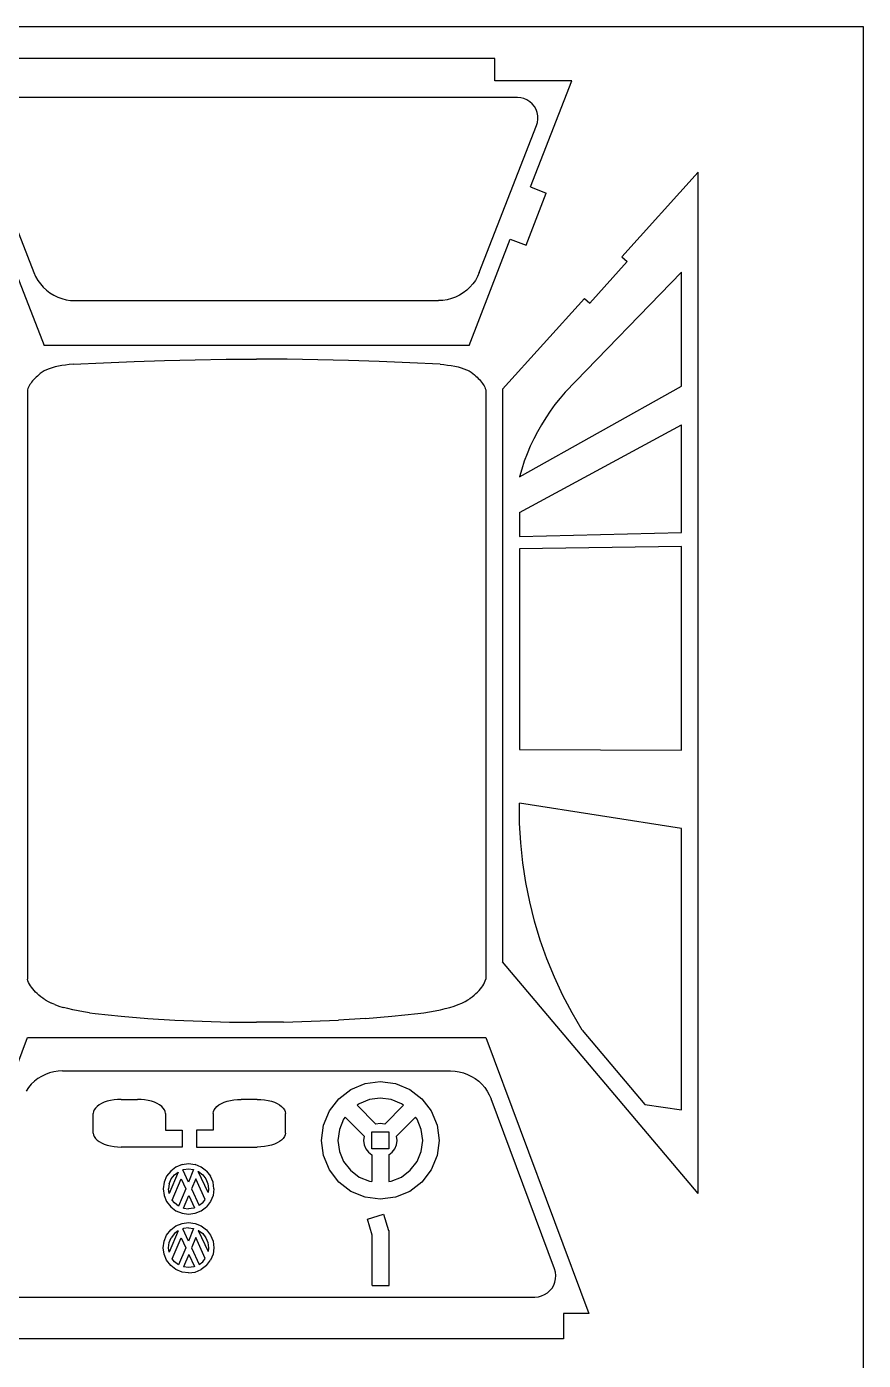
# Model space of a CAD drawing. Extents: x -24.2 to 24.2, y -5.6 to 5.6.
# Drawn here: x 21.166 to 24.151, y 0.823 to 5.583 of the extents above; entities that cross this region are included whole.
import ezdxf

# ---------------------------------------------------------------- set-up
doc = ezdxf.new("R2010")
doc.units = 0
doc.header["$MEASUREMENT"] = 0
doc.layers.get('0').update_dxf_attribs({"linetype": 'CONTINUOUS'})

msp = doc.modelspace()

# ---------------------------------------------------------------- linework, layer by layer
for p, q in [((-24.1509, 5.583), (24.1509, 5.583)), ((24.1509, 5.583), (24.1509, -5.583)), ((22.8364, 5.4693), (21.1364, 5.4693)), ((22.8364, 5.39), (22.8364, 5.4693)), ((23.1116, 5.39), (22.8364, 5.39)), ((22.9641, 5.011), (23.1116, 5.39)), ((22.9168, 5.3301), (21.056, 5.3301)), ((22.9286, 5.3292), (22.9168, 5.3301)), ((22.9401, 5.3263), (22.9286, 5.3292)), ((22.951, 5.3216), (22.9401, 5.3263)), ((22.961, 5.3153), (22.951, 5.3216)), ((22.9699, 5.3074), (22.961, 5.3153)), ((22.9773, 5.2982), (22.9699, 5.3074)), ((22.9832, 5.2879), (22.9773, 5.2982)), ((22.9874, 5.2768), (22.9832, 5.2879)), ((22.9852, 5.2301), (22.9886, 5.2415)), ((22.9897, 5.2651), (22.9874, 5.2768)), ((22.9886, 5.2415), (22.9901, 5.2533)), ((22.9901, 5.2533), (22.9897, 5.2651)), ((20.9876, 5.2301), (21.1917, 4.7054)), ((22.781, 4.7054), (22.9852, 5.2301)), ((23.5616, 5.0643), (23.2895, 4.762)), ((23.5616, 1.4184), (23.5616, 5.0643)), ((22.9641, 5.011), (23.02, 4.9892)), ((22.9475, 4.8028), (23.02, 4.9892)), ((21.0811, 4.8246), (21.2286, 4.4455)), ((22.7442, 4.4455), (22.8916, 4.8246)), ((22.8916, 4.8246), (22.9475, 4.8028)), ((23.2895, 4.762), (23.3088, 4.7447)), ((23.3088, 4.7447), (23.175, 4.596)), ((21.1917, 4.7054), (21.1981, 4.6911)), ((21.1981, 4.6911), (21.2059, 4.6775)), ((21.2059, 4.6775), (21.215, 4.6647)), ((21.215, 4.6647), (21.2254, 4.653)), ((22.7577, 4.6647), (22.7473, 4.653)), ((22.7668, 4.6775), (22.7577, 4.6647)), ((22.7746, 4.6911), (22.7668, 4.6775)), ((22.781, 4.7054), (22.7746, 4.6911)), ((23.0876, 4.2786), (23.5017, 4.7065)), ((23.5017, 4.3002), (23.5017, 4.7065)), ((21.2254, 4.653), (21.2369, 4.6423)), ((21.2369, 4.6423), (21.2493, 4.6328)), ((21.2493, 4.6328), (21.2627, 4.6246)), ((21.2627, 4.6246), (21.2768, 4.6178)), ((21.2768, 4.6178), (21.2916, 4.6124)), ((22.6959, 4.6178), (22.6812, 4.6124)), ((22.71, 4.6246), (22.6959, 4.6178)), ((22.7234, 4.6328), (22.71, 4.6246)), ((22.7359, 4.6423), (22.7234, 4.6328)), ((22.7473, 4.653), (22.7359, 4.6423)), ((21.2916, 4.6124), (21.3067, 4.6085)), ((21.3067, 4.6085), (21.3222, 4.6062)), ((21.3222, 4.6062), (21.3379, 4.6054)), ((21.3379, 4.6054), (22.6348, 4.6054)), ((22.6505, 4.6062), (22.6348, 4.6054)), ((22.666, 4.6085), (22.6505, 4.6062)), ((22.6812, 4.6124), (22.666, 4.6085)), ((23.1557, 4.6134), (22.8641, 4.2893)), ((23.1557, 4.6134), (23.175, 4.596)), ((22.7442, 4.4455), (21.2286, 4.4455)), ((21.3315, 4.3779), (21.4401, 4.3835)), ((21.4401, 4.3835), (21.5491, 4.3881)), ((21.5491, 4.3881), (21.6583, 4.3917)), ((21.6583, 4.3917), (21.7678, 4.3943)), ((21.7678, 4.3943), (21.8774, 4.3958)), ((21.8774, 4.3958), (21.9864, 4.3963)), ((22.0954, 4.3958), (21.9864, 4.3963)), ((22.205, 4.3943), (22.0954, 4.3958)), ((22.3144, 4.3917), (22.205, 4.3943)), ((22.4237, 4.3881), (22.3144, 4.3917)), ((22.5326, 4.3835), (22.4237, 4.3881)), ((22.6412, 4.3779), (22.5326, 4.3835)), ((21.1996, 4.3319), (21.1953, 4.3276)), ((21.2042, 4.3362), (21.1996, 4.3319)), ((21.209, 4.3405), (21.2042, 4.3362)), ((21.2144, 4.3452), (21.209, 4.3405)), ((21.2209, 4.3498), (21.2144, 4.3452)), ((21.2285, 4.3541), (21.2209, 4.3498)), ((21.237, 4.3581), (21.2285, 4.3541)), ((21.2464, 4.3619), (21.237, 4.3581)), ((21.2567, 4.3653), (21.2464, 4.3619)), ((21.2678, 4.3684), (21.2567, 4.3653)), ((21.2795, 4.3711), (21.2678, 4.3684)), ((21.2919, 4.3734), (21.2795, 4.3711)), ((21.3047, 4.3753), (21.2919, 4.3734)), ((21.318, 4.3768), (21.3047, 4.3753)), ((21.3315, 4.3779), (21.318, 4.3768)), ((22.6412, 4.3779), (22.6548, 4.3768)), ((22.6548, 4.3768), (22.668, 4.3753)), ((22.668, 4.3753), (22.6809, 4.3734)), ((22.6809, 4.3734), (22.6932, 4.3711)), ((22.6932, 4.3711), (22.705, 4.3684)), ((22.705, 4.3684), (22.716, 4.3653)), ((22.716, 4.3653), (22.7263, 4.3619)), ((22.7263, 4.3619), (22.7358, 4.3581)), ((22.7358, 4.3581), (22.7443, 4.3541)), ((22.7443, 4.3541), (22.7518, 4.3498)), ((22.7518, 4.3498), (22.7583, 4.3452)), ((22.7583, 4.3452), (22.7637, 4.3405)), ((22.7637, 4.3405), (22.7685, 4.3362)), ((22.7685, 4.3362), (22.7731, 4.3319)), ((22.7731, 4.3319), (22.7774, 4.3276)), ((21.1704, 4.2918), (21.1686, 4.2872)), ((21.1686, 4.2872), (21.1686, 2.1834)), ((21.1726, 4.2963), (21.1704, 4.2918)), ((21.175, 4.3009), (21.1726, 4.2963)), ((21.1777, 4.3054), (21.175, 4.3009)), ((21.1807, 4.3099), (21.1777, 4.3054)), ((21.1839, 4.3144), (21.1807, 4.3099)), ((21.1874, 4.3188), (21.1839, 4.3144)), ((21.1912, 4.3232), (21.1874, 4.3188)), ((21.1953, 4.3276), (21.1912, 4.3232)), ((22.7774, 4.3276), (22.7815, 4.3232)), ((22.7815, 4.3232), (22.7853, 4.3188)), ((22.7853, 4.3188), (22.7888, 4.3144)), ((22.7888, 4.3144), (22.792, 4.3099)), ((22.792, 4.3099), (22.795, 4.3054)), ((22.795, 4.3054), (22.7977, 4.3009)), ((22.7977, 4.3009), (22.8001, 4.2963)), ((22.8001, 4.2963), (22.8023, 4.2918)), ((22.8023, 4.2918), (22.8042, 4.2872)), ((22.8042, 4.2872), (22.8042, 2.1834)), ((22.8641, 4.2893), (22.8641, 2.2451)), ((22.924, 3.9766), (23.5017, 4.3002)), ((23.0688, 4.2567), (23.0509, 4.234)), ((23.0876, 4.2786), (23.0688, 4.2567)), ((23.0338, 4.2107), (23.0177, 4.1868)), ((23.0509, 4.234), (23.0338, 4.2107)), ((22.924, 3.8494), (23.5017, 4.162)), ((23.0025, 4.1622), (22.9882, 4.1371)), ((23.0177, 4.1868), (23.0025, 4.1622)), ((23.5017, 3.7771), (23.5017, 4.162)), ((22.975, 4.1115), (22.9627, 4.0853)), ((22.9882, 4.1371), (22.975, 4.1115)), ((22.9515, 4.0587), (22.9413, 4.0317)), ((22.9627, 4.0853), (22.9515, 4.0587)), ((22.9321, 4.0043), (22.924, 3.9766)), ((22.9413, 4.0317), (22.9321, 4.0043)), ((22.924, 3.8494), (22.924, 3.7632)), ((22.924, 3.7632), (23.5017, 3.7771)), ((23.5017, 3.7281), (22.924, 3.7194)), ((22.924, 3.7194), (22.924, 3.0034)), ((23.5017, 3.0008), (23.5017, 3.7281)), ((22.924, 3.0034), (23.5017, 3.0008)), ((23.5017, 2.7216), (22.924, 2.8115)), ((22.9247, 2.7406), (22.924, 2.8115)), ((22.9287, 2.6697), (22.9247, 2.7406)), ((23.5017, 1.7173), (23.5017, 2.7216)), ((22.9361, 2.5991), (22.9287, 2.6697)), ((22.9468, 2.529), (22.9361, 2.5991)), ((22.9608, 2.4594), (22.9468, 2.529)), ((22.9781, 2.3906), (22.9608, 2.4594)), ((22.9986, 2.3227), (22.9781, 2.3906)), ((23.0223, 2.2558), (22.9986, 2.3227)), ((23.5616, 1.4184), (22.8641, 2.2451)), ((23.0492, 2.1901), (23.0223, 2.2558)), ((23.0791, 2.1257), (23.0492, 2.1901)), ((21.1705, 2.1776), (21.1686, 2.1834)), ((21.1729, 2.1718), (21.1705, 2.1776)), ((21.1759, 2.166), (21.1729, 2.1718)), ((21.1793, 2.1603), (21.1759, 2.166)), ((21.1832, 2.1545), (21.1793, 2.1603)), ((21.1876, 2.1488), (21.1832, 2.1545)), ((21.1925, 2.1431), (21.1876, 2.1488)), ((21.1979, 2.1375), (21.1925, 2.1431)), ((22.7749, 2.1375), (22.7802, 2.1431)), ((22.7802, 2.1431), (22.7851, 2.1488)), ((22.7851, 2.1488), (22.7895, 2.1545)), ((22.7895, 2.1545), (22.7934, 2.1603)), ((22.7934, 2.1603), (22.7969, 2.166)), ((22.7969, 2.166), (22.7998, 2.1718)), ((22.7998, 2.1718), (22.8022, 2.1776)), ((22.8022, 2.1776), (22.8042, 2.1834)), ((21.2037, 2.1319), (21.1979, 2.1375)), ((21.21, 2.1263), (21.2037, 2.1319)), ((21.2168, 2.1208), (21.21, 2.1263)), ((21.2241, 2.1153), (21.2168, 2.1208)), ((21.2244, 2.1151), (21.2241, 2.1153)), ((21.2326, 2.1093), (21.2244, 2.1151)), ((21.2326, 2.1093), (21.2426, 2.1036)), ((21.2426, 2.1036), (21.2541, 2.098)), ((21.2669, 2.0927), (21.2541, 2.098)), ((22.7058, 2.0927), (22.7187, 2.098)), ((22.7187, 2.098), (22.7301, 2.1036)), ((22.7301, 2.1036), (22.7401, 2.1093)), ((22.7401, 2.1093), (22.7483, 2.1151)), ((22.7483, 2.1151), (22.7486, 2.1153)), ((22.7486, 2.1153), (22.7559, 2.1208)), ((22.7559, 2.1208), (22.7627, 2.1263)), ((22.7627, 2.1263), (22.769, 2.1319)), ((22.769, 2.1319), (22.7749, 2.1375)), ((23.112, 2.0629), (23.0791, 2.1257)), ((21.2669, 2.0927), (21.2811, 2.0876)), ((21.2811, 2.0876), (21.2965, 2.0828)), ((21.3131, 2.0783), (21.2965, 2.0828)), ((21.3309, 2.0741), (21.3131, 2.0783)), ((21.3496, 2.0703), (21.3309, 2.0741)), ((21.3693, 2.0669), (21.3496, 2.0703)), ((21.3898, 2.0638), (21.3693, 2.0669)), ((21.3898, 2.0638), (21.411, 2.0612)), ((21.411, 2.0612), (21.5034, 2.0516)), ((21.5034, 2.0516), (21.5979, 2.0437)), ((22.3748, 2.0437), (22.4693, 2.0516)), ((22.4693, 2.0516), (22.5617, 2.0612)), ((22.5617, 2.0612), (22.583, 2.0638)), ((22.583, 2.0638), (22.6035, 2.0669)), ((22.6035, 2.0669), (22.6231, 2.0703)), ((22.6231, 2.0703), (22.6419, 2.0741)), ((22.6419, 2.0741), (22.6596, 2.0783)), ((22.6596, 2.0783), (22.6762, 2.0828)), ((22.6762, 2.0828), (22.6916, 2.0876)), ((22.6916, 2.0876), (22.7058, 2.0927)), ((23.1479, 2.0016), (23.112, 2.0629)), ((21.5979, 2.0437), (21.6941, 2.0375)), ((21.6941, 2.0375), (21.7916, 2.0331)), ((21.7916, 2.0331), (21.8899, 2.0304)), ((21.8899, 2.0304), (21.9864, 2.0295)), ((22.0828, 2.0304), (21.9864, 2.0295)), ((22.0828, 2.0304), (22.1812, 2.0331)), ((22.1812, 2.0331), (22.2786, 2.0375)), ((22.3748, 2.0437), (22.2786, 2.0375)), ((23.1479, 2.0016), (23.3718, 1.7363)), ((20.8012, 0.9901), (21.1686, 1.9751)), ((21.1686, 1.9751), (22.8042, 1.9751)), ((22.8042, 1.9751), (23.1716, 0.9901)), ((21.194, 1.819), (21.1827, 1.8083)), ((21.2063, 1.8285), (21.194, 1.819)), ((21.2195, 1.8367), (21.2063, 1.8285)), ((21.2335, 1.8435), (21.2195, 1.8367)), ((21.2481, 1.8489), (21.2335, 1.8435)), ((21.2631, 1.8528), (21.2481, 1.8489)), ((21.2785, 1.8551), (21.2631, 1.8528)), ((21.294, 1.8559), (21.2785, 1.8551)), ((21.294, 1.8559), (22.6787, 1.8559)), ((22.3228, 1.79), (22.3735, 1.811)), ((22.3735, 1.811), (22.4278, 1.8181)), ((22.4278, 1.8181), (22.4822, 1.811)), ((22.4822, 1.811), (22.5328, 1.79)), ((22.6787, 1.8559), (22.6942, 1.8551)), ((22.6942, 1.8551), (22.7096, 1.8528)), ((22.7096, 1.8528), (22.7247, 1.8489)), ((22.7247, 1.8489), (22.7392, 1.8435)), ((22.7392, 1.8435), (22.7532, 1.8367)), ((22.7532, 1.8367), (22.7664, 1.8285)), ((22.7664, 1.8285), (22.7787, 1.819)), ((22.7787, 1.819), (22.79, 1.8083)), ((21.1726, 1.7965), (21.1637, 1.7838)), ((21.1827, 1.8083), (21.1726, 1.7965)), ((22.2793, 1.7566), (22.3228, 1.79)), ((22.5328, 1.79), (22.5763, 1.7566)), ((22.79, 1.8083), (22.8001, 1.7965)), ((22.8001, 1.7965), (22.809, 1.7838)), ((22.809, 1.7838), (22.8166, 1.7702)), ((22.8166, 1.7702), (22.8228, 1.7559)), ((21.4071, 1.7175), (21.4046, 1.711)), ((21.4113, 1.7236), (21.4071, 1.7175)), ((21.4171, 1.7295), (21.4113, 1.7236)), ((21.4244, 1.7349), (21.4171, 1.7295)), ((21.433, 1.7399), (21.4244, 1.7349)), ((21.4429, 1.7442), (21.433, 1.7399)), ((21.4537, 1.7478), (21.4429, 1.7442)), ((21.4655, 1.7507), (21.4537, 1.7478)), ((21.4779, 1.7528), (21.4655, 1.7507)), ((21.4907, 1.7541), (21.4779, 1.7528)), ((21.5037, 1.7545), (21.4907, 1.7541)), ((21.5037, 1.7545), (21.5612, 1.7545)), ((21.5742, 1.7541), (21.5612, 1.7545)), ((21.587, 1.7528), (21.5742, 1.7541)), ((21.5994, 1.7507), (21.587, 1.7528)), ((21.6112, 1.7478), (21.5994, 1.7507)), ((21.622, 1.7442), (21.6112, 1.7478)), ((21.6319, 1.7399), (21.622, 1.7442)), ((21.6405, 1.7349), (21.6319, 1.7399)), ((21.6478, 1.7295), (21.6405, 1.7349)), ((21.6535, 1.7236), (21.6478, 1.7295)), ((21.6578, 1.7175), (21.6535, 1.7236)), ((21.6603, 1.711), (21.6578, 1.7175)), ((21.8324, 1.711), (21.835, 1.7175)), ((21.835, 1.7175), (21.8392, 1.7236)), ((21.8392, 1.7236), (21.845, 1.7295)), ((21.845, 1.7295), (21.8522, 1.7349)), ((21.8522, 1.7349), (21.8609, 1.7399)), ((21.8609, 1.7399), (21.8707, 1.7442)), ((21.8707, 1.7442), (21.8816, 1.7478)), ((21.8816, 1.7478), (21.8933, 1.7507)), ((21.8933, 1.7507), (21.9057, 1.7528)), ((21.9057, 1.7528), (21.9185, 1.7541)), ((21.9185, 1.7541), (21.9316, 1.7545)), ((21.989, 1.7545), (21.9316, 1.7545)), ((21.989, 1.7545), (22.002, 1.7541)), ((22.002, 1.7541), (22.0149, 1.7528)), ((22.0149, 1.7528), (22.0273, 1.7507)), ((22.0273, 1.7507), (22.039, 1.7478)), ((22.039, 1.7478), (22.0499, 1.7442)), ((22.0499, 1.7442), (22.0597, 1.7399)), ((22.0597, 1.7399), (22.0683, 1.7349)), ((22.0683, 1.7349), (22.0756, 1.7295)), ((22.0756, 1.7295), (22.0814, 1.7236)), ((22.0814, 1.7236), (22.0856, 1.7175)), ((22.0856, 1.7175), (22.0881, 1.711)), ((22.246, 1.7131), (22.2793, 1.7566)), ((22.3523, 1.739), (22.345, 1.7334)), ((22.4123, 1.6661), (22.345, 1.7334)), ((22.3887, 1.7541), (22.3523, 1.739)), ((22.4278, 1.7592), (22.3887, 1.7541)), ((22.4669, 1.7541), (22.4278, 1.7592)), ((22.5107, 1.7334), (22.4434, 1.6661)), ((22.5034, 1.739), (22.4669, 1.7541)), ((22.5107, 1.7334), (22.5034, 1.739)), ((22.5763, 1.7566), (22.6097, 1.7131)), ((23.0491, 1.1492), (22.8228, 1.7559)), ((23.3718, 1.7363), (23.5017, 1.7173)), ((21.4046, 1.711), (21.4037, 1.7045)), ((21.4037, 1.6345), (21.4037, 1.7045)), ((21.6612, 1.7045), (21.6603, 1.711)), ((21.6612, 1.7045), (21.6612, 1.6445)), ((21.8316, 1.7045), (21.8324, 1.711)), ((21.8316, 1.7045), (21.8316, 1.6445)), ((22.0881, 1.711), (22.089, 1.7045)), ((22.089, 1.6345), (22.089, 1.7045)), ((22.225, 1.6625), (22.246, 1.7131)), ((22.297, 1.6837), (22.2819, 1.6472)), ((22.3025, 1.691), (22.297, 1.6837)), ((22.3025, 1.691), (22.3699, 1.6236)), ((22.4278, 1.6681), (22.4123, 1.6661)), ((22.4434, 1.6661), (22.4278, 1.6681)), ((22.4858, 1.6236), (22.5531, 1.691)), ((22.5587, 1.6837), (22.5531, 1.691)), ((22.5738, 1.6472), (22.5587, 1.6837)), ((22.6097, 1.7131), (22.6307, 1.6625)), ((21.4037, 1.6345), (21.4046, 1.628)), ((21.4046, 1.628), (21.4071, 1.6216)), ((21.4071, 1.6216), (21.4113, 1.6154)), ((21.6612, 1.6445), (21.7212, 1.6445)), ((21.7212, 1.6445), (21.7212, 1.5845)), ((21.7716, 1.6445), (21.7716, 1.5845)), ((21.8316, 1.6445), (21.7716, 1.6445)), ((22.0856, 1.6216), (22.0814, 1.6154)), ((22.0881, 1.628), (22.0856, 1.6216)), ((22.089, 1.6345), (22.0881, 1.628)), ((22.2178, 1.6081), (22.225, 1.6625)), ((22.2819, 1.6472), (22.2767, 1.6081)), ((22.3699, 1.6236), (22.3678, 1.6081)), ((22.3978, 1.6381), (22.4578, 1.6381)), ((22.3978, 1.5781), (22.3978, 1.6381)), ((22.4578, 1.6381), (22.4578, 1.5781)), ((22.4878, 1.6081), (22.4858, 1.6236)), ((22.5789, 1.6081), (22.5738, 1.6472)), ((22.6307, 1.6625), (22.6378, 1.6081)), ((21.4113, 1.6154), (21.4171, 1.6095)), ((21.4171, 1.6095), (21.4244, 1.6041)), ((21.4244, 1.6041), (21.433, 1.5992)), ((21.433, 1.5992), (21.4429, 1.5948)), ((21.4429, 1.5948), (21.4537, 1.5912)), ((21.4537, 1.5912), (21.4655, 1.5883)), ((21.4655, 1.5883), (21.4779, 1.5862)), ((21.4779, 1.5862), (21.4907, 1.5849)), ((21.4907, 1.5849), (21.5037, 1.5845)), ((21.7212, 1.5845), (21.5037, 1.5845)), ((21.7716, 1.5845), (21.989, 1.5845)), ((22.002, 1.5849), (21.989, 1.5845)), ((22.0149, 1.5862), (22.002, 1.5849)), ((22.0273, 1.5883), (22.0149, 1.5862)), ((22.039, 1.5912), (22.0273, 1.5883)), ((22.0499, 1.5948), (22.039, 1.5912)), ((22.0597, 1.5992), (22.0499, 1.5948)), ((22.0683, 1.6041), (22.0597, 1.5992)), ((22.0756, 1.6095), (22.0683, 1.6041)), ((22.0814, 1.6154), (22.0756, 1.6095)), ((22.225, 1.5538), (22.2178, 1.6081)), ((22.2767, 1.6081), (22.2819, 1.569)), ((22.3678, 1.6081), (22.3699, 1.5926)), ((22.3699, 1.5926), (22.3759, 1.5781)), ((22.3759, 1.5781), (22.3854, 1.5657)), ((22.4578, 1.5781), (22.3978, 1.5781)), ((22.4702, 1.5657), (22.4798, 1.5781)), ((22.4798, 1.5781), (22.4858, 1.5926)), ((22.4858, 1.5926), (22.4878, 1.6081)), ((22.5738, 1.569), (22.5789, 1.6081)), ((22.6378, 1.6081), (22.6307, 1.5538)), ((21.7204, 1.5221), (21.7437, 1.5252)), ((21.7437, 1.5252), (21.7671, 1.5221)), ((22.246, 1.5031), (22.225, 1.5538)), ((22.2819, 1.569), (22.297, 1.5325)), ((22.297, 1.5325), (22.321, 1.5013)), ((22.3854, 1.5657), (22.3978, 1.5561)), ((22.3978, 1.5561), (22.3978, 1.4609)), ((22.4578, 1.5561), (22.4702, 1.5657)), ((22.4578, 1.5561), (22.4578, 1.4609)), ((22.5347, 1.5013), (22.5587, 1.5325)), ((22.5587, 1.5325), (22.5738, 1.569)), ((22.6307, 1.5538), (22.6097, 1.5031)), ((21.6655, 1.4802), (21.6565, 1.4585)), ((21.6799, 1.4988), (21.6655, 1.4802)), ((21.7062, 1.4951), (21.6747, 1.4189)), ((21.6986, 1.5131), (21.6799, 1.4988)), ((21.6821, 1.4706), (21.6934, 1.4853)), ((21.6934, 1.4853), (21.7062, 1.4951)), ((21.7204, 1.5221), (21.6986, 1.5131)), ((21.723, 1.5027), (21.7253, 1.5037)), ((21.7432, 1.459), (21.723, 1.5027)), ((21.7253, 1.5037), (21.7437, 1.5061)), ((21.7617, 1.5037), (21.7432, 1.459)), ((21.7437, 1.5061), (21.7617, 1.5037)), ((21.7889, 1.5131), (21.7671, 1.5221)), ((21.8131, 1.4218), (21.7785, 1.4969)), ((21.7785, 1.4969), (21.7793, 1.4966)), ((21.7793, 1.4966), (21.7941, 1.4853)), ((21.8076, 1.4988), (21.7889, 1.5131)), ((21.7941, 1.4853), (21.8054, 1.4706)), ((21.8076, 1.4988), (21.822, 1.4802)), ((21.831, 1.4585), (21.822, 1.4802)), ((22.2793, 1.4596), (22.246, 1.5031)), ((22.321, 1.5013), (22.3523, 1.4772)), ((22.3523, 1.4772), (22.3887, 1.4621)), ((22.4669, 1.4621), (22.5034, 1.4772)), ((22.5034, 1.4772), (22.5347, 1.5013)), ((22.6097, 1.5031), (22.5763, 1.4596)), ((21.6565, 1.4585), (21.6534, 1.4352)), ((21.6534, 1.4352), (21.6565, 1.4119)), ((21.675, 1.4535), (21.6726, 1.4352)), ((21.6747, 1.4189), (21.6726, 1.4352)), ((21.675, 1.4535), (21.6821, 1.4706)), ((21.6857, 1.3951), (21.7169, 1.4708)), ((21.7334, 1.4352), (21.7081, 1.3739)), ((21.7169, 1.4708), (21.7334, 1.4352)), ((21.7691, 1.4715), (21.7541, 1.4352)), ((21.7541, 1.4352), (21.7816, 1.3756)), ((21.8034, 1.3971), (21.7691, 1.4715)), ((21.8054, 1.4706), (21.8125, 1.4535)), ((21.8125, 1.4535), (21.8149, 1.4352)), ((21.8149, 1.4352), (21.8131, 1.4218)), ((21.8341, 1.4352), (21.831, 1.4585)), ((21.8341, 1.4352), (21.831, 1.4119)), ((22.3228, 1.4262), (22.2793, 1.4596)), ((22.3887, 1.4621), (22.3978, 1.4609)), ((22.4578, 1.4609), (22.4669, 1.4621)), ((22.5763, 1.4596), (22.5328, 1.4262)), ((21.6565, 1.4119), (21.6655, 1.3902)), ((21.6655, 1.3902), (21.6799, 1.3716)), ((21.6934, 1.3851), (21.6857, 1.3951)), ((21.7081, 1.3739), (21.6934, 1.3851)), ((21.7258, 1.3667), (21.7443, 1.4114)), ((21.7443, 1.4114), (21.7645, 1.3677)), ((21.7941, 1.3851), (21.7816, 1.3756)), ((21.7941, 1.3851), (21.8034, 1.3971)), ((21.822, 1.3902), (21.8076, 1.3716)), ((21.831, 1.4119), (21.822, 1.3902)), ((22.3735, 1.4053), (22.3228, 1.4262)), ((22.4278, 1.3981), (22.3735, 1.4053)), ((22.4822, 1.4053), (22.4278, 1.3981)), ((22.5328, 1.4262), (22.4822, 1.4053)), ((21.6799, 1.3716), (21.6986, 1.3573)), ((21.6986, 1.3573), (21.7204, 1.3483)), ((21.7204, 1.3483), (21.7437, 1.3452)), ((21.7258, 1.3667), (21.7437, 1.3643)), ((21.7622, 1.3667), (21.7437, 1.3643)), ((21.7437, 1.3452), (21.7671, 1.3483)), ((21.7645, 1.3677), (21.7622, 1.3667)), ((21.7671, 1.3483), (21.7889, 1.3573)), ((21.7889, 1.3573), (21.8076, 1.3716)), ((22.3819, 1.3274), (22.4394, 1.3445)), ((22.4394, 1.3445), (22.4565, 1.287)), ((21.6655, 1.2702), (21.6799, 1.2888)), ((21.6799, 1.2888), (21.6986, 1.3031)), ((21.6986, 1.3031), (21.7204, 1.3121)), ((21.7204, 1.3121), (21.7437, 1.3152)), ((21.7253, 1.2937), (21.723, 1.2927)), ((21.7432, 1.249), (21.723, 1.2927)), ((21.7437, 1.2961), (21.7253, 1.2937)), ((21.7617, 1.2937), (21.7432, 1.249)), ((21.7437, 1.3152), (21.7671, 1.3121)), ((21.7437, 1.2961), (21.7617, 1.2937)), ((21.7671, 1.3121), (21.7889, 1.3031)), ((21.7785, 1.2869), (21.8131, 1.2118)), ((21.7785, 1.2869), (21.7793, 1.2866)), ((21.7793, 1.2866), (21.7941, 1.2753)), ((21.7889, 1.3031), (21.8076, 1.2888)), ((21.8076, 1.2888), (21.822, 1.2702)), ((22.399, 1.2699), (22.3819, 1.3274)), ((22.4565, 1.287), (22.459, 1.287)), ((22.459, 1.0899), (22.459, 1.287)), ((21.6534, 1.2252), (21.6565, 1.2485)), ((21.6565, 1.2485), (21.6655, 1.2702)), ((21.6726, 1.2252), (21.675, 1.2435)), ((21.7062, 1.2851), (21.6747, 1.2089)), ((21.675, 1.2435), (21.6821, 1.2606)), ((21.6934, 1.2753), (21.6821, 1.2606)), ((21.6857, 1.1851), (21.7169, 1.2608)), ((21.7062, 1.2851), (21.6934, 1.2753)), ((21.7169, 1.2608), (21.7334, 1.2252)), ((21.7691, 1.2615), (21.7541, 1.2252)), ((21.8034, 1.1871), (21.7691, 1.2615)), ((21.7941, 1.2753), (21.8054, 1.2606)), ((21.8054, 1.2606), (21.8125, 1.2435)), ((21.8125, 1.2435), (21.8149, 1.2252)), ((21.822, 1.2702), (21.831, 1.2485)), ((21.831, 1.2485), (21.8341, 1.2252)), ((22.399, 1.0899), (22.399, 1.2699)), ((21.6565, 1.2019), (21.6534, 1.2252)), ((21.6655, 1.1802), (21.6565, 1.2019)), ((21.6747, 1.2089), (21.6726, 1.2252)), ((21.7334, 1.2252), (21.7081, 1.1639)), ((21.7443, 1.2014), (21.7258, 1.1567)), ((21.7443, 1.2014), (21.7645, 1.1577)), ((21.7541, 1.2252), (21.7816, 1.1656)), ((21.8149, 1.2252), (21.8131, 1.2118)), ((21.831, 1.2019), (21.822, 1.1802)), ((21.8341, 1.2252), (21.831, 1.2019)), ((21.6799, 1.1616), (21.6655, 1.1802)), ((21.6986, 1.1473), (21.6799, 1.1616)), ((21.6934, 1.1751), (21.6857, 1.1851)), ((21.7081, 1.1639), (21.6934, 1.1751)), ((21.7204, 1.1383), (21.6986, 1.1473)), ((21.7437, 1.1543), (21.7258, 1.1567)), ((21.7622, 1.1567), (21.7437, 1.1543)), ((21.7645, 1.1577), (21.7622, 1.1567)), ((21.7671, 1.1383), (21.7889, 1.1473)), ((21.7816, 1.1656), (21.7941, 1.1751)), ((21.8076, 1.1616), (21.7889, 1.1473)), ((21.7941, 1.1751), (21.8034, 1.1871)), ((21.8076, 1.1616), (21.822, 1.1802)), ((23.0523, 1.1378), (23.0491, 1.1492)), ((21.7437, 1.1352), (21.7204, 1.1383)), ((21.7437, 1.1352), (21.7671, 1.1383)), ((23.0465, 1.0914), (23.0507, 1.1025)), ((23.0507, 1.1025), (23.0531, 1.1141)), ((23.0537, 1.126), (23.0523, 1.1378)), ((23.0531, 1.1141), (23.0537, 1.126)), ((20.9931, 1.0492), (22.9796, 1.0492)), ((22.399, 1.0899), (22.459, 1.0899)), ((22.9796, 1.0492), (22.9915, 1.0502)), ((22.9915, 1.0502), (23.003, 1.053)), ((23.003, 1.053), (23.014, 1.0577)), ((23.014, 1.0577), (23.024, 1.064)), ((23.024, 1.064), (23.0329, 1.0719)), ((23.0329, 1.0719), (23.0405, 1.0811)), ((23.0405, 1.0811), (23.0465, 1.0914)), ((23.1716, 0.9901), (23.0816, 0.9901)), ((23.0816, 0.9901), (23.0816, 0.9001)), ((23.0816, 0.9001), (20.8912, 0.9001))]:
    msp.add_line(p, q)

doc.saveas('drawing.dxf')
